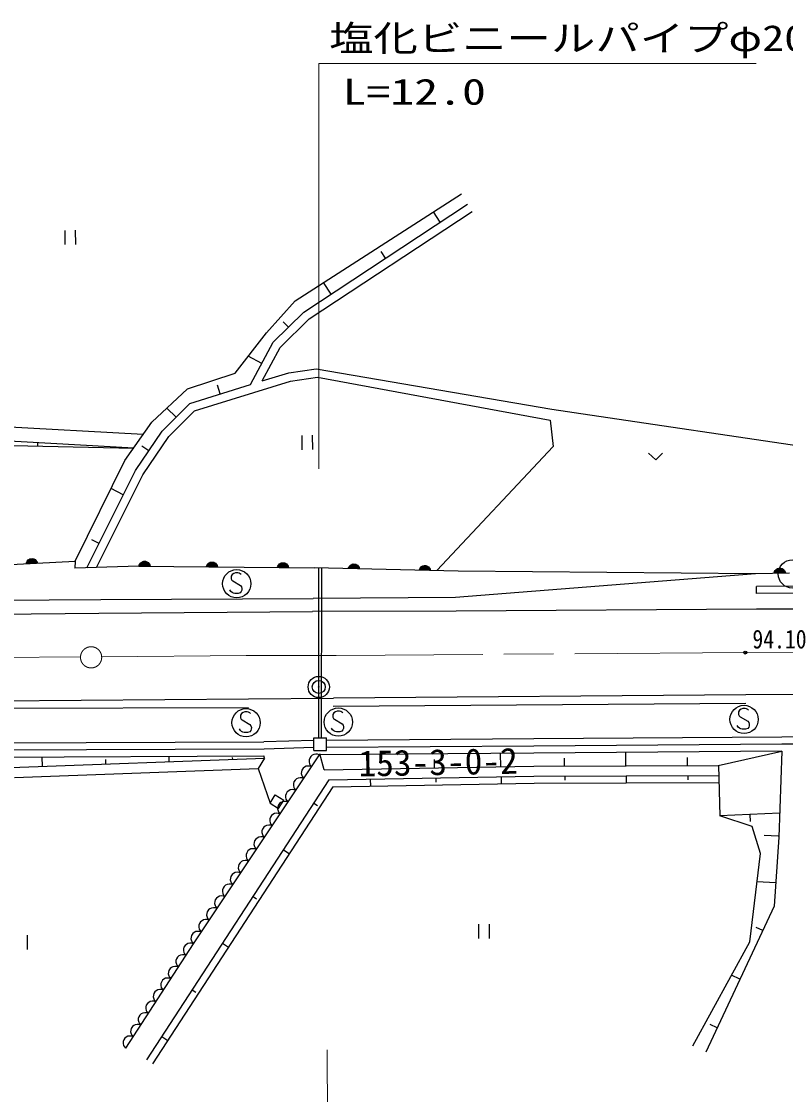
# Model space of a CAD drawing. Units: millimetres, scale not verified. Extents: x 40000 to 680000, y 20000 to 380000.
# Drawn here: x 264150 to 317969, y 242869 to 318438 of the extents above; entities that cross this region are included whole.
import ezdxf
from ezdxf.enums import TextEntityAlignment as Align

# ---------------------------------------------------------------- set-up
doc = ezdxf.new("R2010")
doc.units = ezdxf.units.MM
doc.header["$LTSCALE"] = 1000
doc.linetypes.add('CHAIN', pattern=[18.5, 12, -1.5, 3.5, -1.5])
for name, color, linetype, lineweight in [('M-BGD', 7, 'Continuous', 25), ('M-BMK', 2, 'CHAIN', 13), ('M-BMK-SRVR', 3, 'Continuous', 25), ('M-STR-HTXT', 7, 'Continuous', 13)]:
    doc.layers.add(name, color=color, linetype=linetype, lineweight=lineweight)
doc.styles.add('ＭＳ ゴシック', font='')
doc.styles.get('ＭＳ ゴシック').set_extended_font_data('MS Gothic')

msp = doc.modelspace()

# ---------------------------------------------------------------- linework, layer by layer
at = {"layer": 'M-BGD'}
for p, q in [((283429, 298760), (295142, 306306)), ((284030, 297969), (295570, 305562)), ((284409, 297501), (295900, 305061)), ((293647, 304297), (293163, 305031)), ((267199, 303728), (267216, 302728)), ((267984, 302741), (267966, 303741)), ((289800, 301766), (289495, 302229)), ((285953, 299235), (285421, 300044)), ((281418, 296511), (283429, 298760)), ((281878, 295851), (284030, 297969)), ((282364, 295487), (284409, 297501)), ((282954, 296910), (282583, 297287)), ((279192, 293671), (281418, 296511)), ((280284, 292866), (281878, 295851)), ((281099, 293119), (282364, 295487)), ((281081, 294358), (280129, 294867)), ((282972, 293701), (284914, 293981)), ((284914, 293981), (301518, 291144)), ((275851, 292571), (279192, 293671)), ((281099, 293119), (282972, 293701)), ((283105, 293114), (284999, 293387)), ((284999, 293387), (301391, 290354)), ((273330, 290212), (275851, 292571)), ((276011, 291539), (280284, 292866)), ((276330, 291010), (283105, 293114)), ((278147, 292203), (277957, 292815)), ((274069, 289596), (276011, 291539)), ((275040, 290568), (274397, 291211)), ((274534, 289212), (276330, 291010)), ((301518, 291144), (304191, 290738)), ((271437, 287515), (273330, 290212)), ((301391, 290354), (301604, 288515)), ((304191, 290738), (319088, 288534)), ((258677, 290160), (272734, 289363)), ((272178, 286821), (274069, 289596)), ((258110, 288690), (272055, 288395)), ((258516, 289167), (272058, 288400)), ((265287, 288784), (265273, 288538)), ((272696, 286516), (274534, 289212)), ((283887, 289278), (283905, 288279)), ((284672, 288292), (284655, 289292)), ((273124, 288209), (272637, 288540)), ((301604, 288515), (293401, 279764)), ((267942, 280439), (271437, 287515)), ((268758, 279965), (272178, 286821)), ((269440, 279988), (272696, 286516)), ((271323, 285107), (270460, 285537)), ((269613, 281679), (269104, 281933)), ((256831, 279835), (267942, 280439)), ((265237, 280392), (264518, 280353)), ((264546, 280404), (265203, 280440)), ((265164, 280488), (264583, 280456)), ((264628, 280509), (265111, 280535)), ((265015, 280580), (264717, 280564)), ((267942, 280439), (267917, 279936)), ((272968, 280384), (272670, 280388)), ((264501, 280302), (265260, 280343)), ((272417, 280090), (267898, 279936)), ((272417, 280090), (284770, 279957)), ((272438, 280140), (273198, 280132)), ((273178, 280182), (272458, 280190)), ((272489, 280240), (273147, 280232)), ((273111, 280283), (272529, 280289)), ((272578, 280339), (273062, 280333)), ((277188, 280089), (277948, 280080)), ((277928, 280131), (277208, 280138)), ((277239, 280188), (277897, 280181)), ((277862, 280231), (277280, 280238)), ((277328, 280287), (277812, 280282)), ((277719, 280333), (277421, 280336)), ((282188, 280035), (282948, 280026)), ((282928, 280077), (282208, 280084)), ((282239, 280134), (282897, 280127)), ((282861, 280177), (282279, 280184)), ((282328, 280233), (282812, 280228)), ((282718, 280279), (282420, 280282)), ((294904, 279731), (284770, 279957)), ((285089, 267998), (285101, 279972)), ((285289, 267998), (285301, 279972)), ((287187, 279953), (287947, 279936)), ((287928, 279986), (287209, 280002)), ((287240, 280052), (287898, 280037)), ((287863, 280088), (287281, 280101)), ((287330, 280150), (287814, 280139)), ((287721, 280191), (287423, 280198)), ((292186, 279841), (292946, 279824)), ((292927, 279875), (292207, 279891)), ((292238, 279940), (292896, 279925)), ((292861, 279976), (292280, 279989)), ((292329, 280038), (292813, 280027)), ((292720, 280079), (292422, 280086)), ((315855, 279540), (294904, 279731)), ((317184, 279652), (317944, 279648)), ((317925, 279698), (317205, 279702)), ((317235, 279752), (317893, 279748)), ((317857, 279798), (317275, 279802)), ((317324, 279851), (317808, 279849)), ((317714, 279899), (317416, 279901)), ((315849, 279538), (294715, 277875)), ((318239, 279596), (315849, 279538)), ((323630, 278689), (315928, 278658)), ((315930, 278158), (315928, 278658)), ((323645, 278189), (315930, 278158)), ((242823, 277559), (269746, 277738)), ((269746, 277738), (284695, 277803)), ((294715, 277875), (284695, 277803)), ((242419, 276532), (269610, 276766)), ((269610, 276766), (284661, 276889)), ((294780, 276905), (284661, 276889)), ((315935, 277045), (294780, 276905)), ((329266, 277092), (315935, 277045)), ((252864, 270522), (280141, 270745)), ((280141, 270745), (286137, 270787)), ((315174, 271027), (286137, 270787)), ((324523, 271072), (315174, 271027)), ((258829, 270055), (280134, 270131)), ((315164, 270406), (286101, 270188)), ((258878, 267620), (281220, 267719)), ((281220, 267721), (284739, 267829)), ((284739, 267997), (285639, 267999)), ((284740, 267097), (284739, 267997)), ((285640, 267099), (285639, 267999)), ((300229, 267908), (285639, 267802)), ((317711, 268042), (300229, 267908)), ((317715, 267542), (300232, 267408)), ((323775, 268064), (317710, 268042)), ((323769, 267564), (317712, 267542)), ((258874, 267120), (281235, 267221)), ((285126, 266798), (276244, 253491)), ((281235, 267221), (284740, 267329)), ((284740, 267097), (285640, 267099)), ((300236, 266908), (285126, 266798)), ((285476, 265730), (285169, 266863)), ((300232, 267408), (285640, 267302)), ((288598, 265785), (288580, 266823)), ((297911, 265947), (297894, 266891)), ((317719, 267042), (300236, 266908)), ((306730, 266016), (306726, 266958)), ((313222, 266044), (317719, 267042)), ((317719, 267042), (317494, 260999)), ((258876, 266620), (281225, 266719)), ((263404, 265898), (281260, 266549)), ((265636, 265979), (265612, 266650)), ((270100, 266142), (270089, 266459)), ((274564, 266305), (274550, 266690)), ((279028, 266467), (279023, 266613)), ((281260, 266549), (280828, 265833)), ((281260, 266549), (281225, 266719)), ((293254, 265866), (293244, 266461)), ((300239, 265988), (313252, 266045)), ((302403, 265997), (302400, 266554)), ((311058, 266035), (311056, 266609)), ((313252, 266045), (313331, 262498)), ((263661, 265207), (280828, 265833)), ((280828, 265833), (281658, 263388)), ((285476, 265730), (300239, 265988)), ((285809, 265036), (300246, 265288)), ((297941, 265248), (297949, 264748)), ((300246, 265288), (313255, 265345)), ((302414, 265297), (302416, 264997)), ((306751, 265316), (306753, 264816)), ((311087, 265335), (311089, 265035)), ((285809, 265036), (272968, 245315)), ((286083, 264541), (273387, 245042)), ((286083, 264541), (300252, 264788)), ((288718, 265087), (288727, 264587)), ((293329, 265167), (293335, 264867)), ((300252, 264788), (313258, 264845)), ((281658, 263388), (282028, 263982)), ((282028, 263982), (282622, 263611)), ((281658, 263388), (282252, 263018)), ((282252, 263018), (282622, 263611)), ((284739, 263393), (284991, 263229)), ((317557, 262695), (313331, 262498)), ((315609, 261735), (313331, 262498)), ((315444, 262596), (315467, 262105)), ((316205, 259855), (315609, 261735)), ((317461, 261056), (316461, 261115)), ((317494, 260999), (317173, 256139)), ((282599, 260106), (283018, 259833)), ((315465, 253634), (316205, 259855)), ((317269, 257778), (315967, 257855)), ((280459, 256819), (280710, 256655)), ((317173, 256139), (312349, 245858)), ((296339, 254858), (296339, 253858)), ((297107, 253859), (297106, 254859)), ((264584, 253093), (264583, 254093)), ((316369, 254426), (315909, 254642)), ((276244, 253491), (271469, 246142)), ((278319, 253532), (278738, 253259)), ((311442, 246308), (315465, 253634)), ((314761, 250999), (314170, 251276)), ((276179, 250245), (276430, 250082)), ((313153, 247572), (312668, 247799)), ((274038, 246959), (274457, 246686))]:
    msp.add_line(p, q, dxfattribs=at)
for points in [[(308314, 288029), (308822, 287565), (309314, 288046)], [(279619, 279488), (279564, 279548), (279489, 279583), (279384, 279603), (279229, 279603), (279099, 279568), (278989, 279493), (278925, 279383), (278920, 279268), (278925, 279193), (278965, 279093), (279035, 279038), (279580, 278723), (279640, 278633), (279680, 278508), (279670, 278388), (279635, 278293), (279565, 278203), (279410, 278158), (279180, 278158), (279080, 278173), (278985, 278218), (278905, 278293), (278835, 278408)], [(280283, 269699), (280228, 269759), (280153, 269794), (280048, 269814), (279893, 269814), (279763, 269779), (279653, 269704), (279588, 269594), (279583, 269479), (279588, 269404), (279628, 269304), (279698, 269249), (280243, 268934), (280303, 268844), (280343, 268719), (280334, 268599), (280299, 268504), (280229, 268414), (280074, 268369), (279844, 268369), (279744, 268384), (279649, 268429), (279569, 268504), (279499, 268619)], [(286780, 269747), (286725, 269807), (286650, 269841), (286545, 269861), (286390, 269861), (286260, 269826), (286150, 269751), (286085, 269641), (286080, 269526), (286085, 269451), (286125, 269351), (286195, 269296), (286740, 268982), (286800, 268892), (286840, 268767), (286830, 268647), (286795, 268552), (286725, 268462), (286570, 268416), (286340, 268416), (286240, 268431), (286145, 268476), (286065, 268551), (285995, 268666)], [(315357, 269930), (315302, 269990), (315227, 270025), (315122, 270045), (314967, 270044), (314837, 270009), (314727, 269934), (314662, 269824), (314657, 269709), (314662, 269634), (314702, 269534), (314772, 269479), (315318, 269165), (315378, 269075), (315418, 268950), (315408, 268830), (315373, 268735), (315303, 268645), (315148, 268600), (314918, 268599), (314818, 268614), (314723, 268659), (314643, 268734), (314573, 268849)], [(285126, 266798), (285009, 266831), (284895, 266835), (284749, 266815), (284638, 266757), (284542, 266680), (284456, 266551), (284422, 266432), (284411, 266308), (284448, 266166), (284497, 266064), (284571, 265966)], [(284571, 265966), (284454, 265999), (284340, 266003), (284194, 265983), (284083, 265925), (283987, 265848), (283901, 265719), (283867, 265601), (283856, 265476), (283893, 265334), (283942, 265232), (284016, 265135)], [(284016, 265135), (283899, 265167), (283785, 265172), (283639, 265152), (283528, 265093), (283432, 265017), (283346, 264888), (283312, 264769), (283300, 264644), (283338, 264502), (283387, 264400), (283460, 264303)], [(283460, 264303), (283344, 264336), (283230, 264340), (283084, 264320), (282973, 264262), (282877, 264185), (282791, 264056), (282757, 263937), (282745, 263813), (282783, 263670), (282832, 263568), (282905, 263471)], [(282905, 263471), (282789, 263504), (282675, 263508), (282529, 263488), (282418, 263430), (282322, 263353), (282236, 263224), (282201, 263106), (282190, 262981), (282228, 262839), (282277, 262737), (282350, 262640)], [(282350, 262640), (282234, 262672), (282119, 262677), (281974, 262656), (281863, 262598), (281766, 262521), (281680, 262392), (281646, 262274), (281635, 262149), (281673, 262007), (281722, 261905), (281795, 261808)], [(281795, 261808), (281679, 261841), (281564, 261845), (281419, 261825), (281308, 261767), (281211, 261690), (281125, 261561), (281091, 261442), (281080, 261317), (281118, 261175), (281167, 261073), (281240, 260976)], [(281240, 260976), (281124, 261009), (281009, 261013), (280864, 260993), (280753, 260935), (280656, 260858), (280570, 260729), (280536, 260611), (280525, 260486), (280562, 260344), (280612, 260242), (280685, 260145)], [(280685, 260145), (280569, 260177), (280454, 260181), (280309, 260161), (280198, 260103), (280101, 260026), (280015, 259897), (279981, 259779), (279970, 259654), (280007, 259512), (280057, 259410), (280130, 259313)], [(280130, 259313), (280014, 259345), (279899, 259350), (279754, 259330), (279643, 259271), (279546, 259195), (279460, 259066), (279426, 258947), (279415, 258822), (279452, 258680), (279501, 258578), (279575, 258481)], [(279575, 258481), (279458, 258514), (279344, 258518), (279198, 258498), (279087, 258440), (278991, 258363), (278905, 258234), (278871, 258115), (278860, 257991), (278897, 257848), (278946, 257747), (279020, 257649)], [(279020, 257649), (278903, 257682), (278789, 257686), (278643, 257666), (278532, 257608), (278436, 257531), (278350, 257402), (278316, 257284), (278305, 257159), (278342, 257017), (278391, 256915), (278465, 256818)], [(278465, 256818), (278348, 256850), (278234, 256855), (278088, 256835), (277977, 256776), (277881, 256699), (277795, 256571), (277761, 256452), (277750, 256327), (277787, 256185), (277836, 256083), (277910, 255986)], [(277910, 255986), (277793, 256019), (277679, 256023), (277533, 256003), (277422, 255945), (277326, 255868), (277240, 255739), (277206, 255620), (277195, 255496), (277232, 255353), (277281, 255251), (277355, 255154)], [(277355, 255154), (277238, 255187), (277124, 255191), (276978, 255171), (276867, 255113), (276771, 255036), (276685, 254907), (276651, 254789), (276640, 254664), (276677, 254522), (276726, 254420), (276800, 254323)], [(276800, 254323), (276683, 254355), (276569, 254359), (276423, 254339), (276312, 254281), (276216, 254204), (276130, 254075), (276096, 253957), (276084, 253832), (276122, 253690), (276171, 253588), (276244, 253491)], [(276244, 253491), (276131, 253521), (276019, 253524), (275878, 253503), (275770, 253445), (275677, 253369), (275595, 253242), (275563, 253126), (275554, 253005), (275592, 252867), (275641, 252768), (275714, 252674)], [(275714, 252674), (275600, 252705), (275489, 252707), (275347, 252686), (275240, 252628), (275147, 252552), (275065, 252426), (275033, 252310), (275023, 252188), (275062, 252050), (275111, 251951), (275183, 251858)], [(275183, 251858), (275070, 251888), (274958, 251891), (274817, 251870), (274709, 251812), (274616, 251736), (274534, 251609), (274502, 251493), (274493, 251372), (274531, 251234), (274580, 251135), (274653, 251041)], [(274653, 251041), (274539, 251072), (274427, 251074), (274286, 251053), (274179, 250995), (274086, 250919), (274003, 250792), (273972, 250677), (273962, 250555), (274000, 250417), (274050, 250318), (274122, 250225)], [(274122, 250225), (274008, 250255), (273897, 250258), (273755, 250237), (273648, 250179), (273555, 250102), (273473, 249976), (273441, 249860), (273432, 249738), (273470, 249600), (273519, 249502), (273592, 249408)], [(273592, 249408), (273478, 249438), (273366, 249441), (273225, 249420), (273117, 249362), (273024, 249286), (272942, 249159), (272911, 249043), (272901, 248922), (272939, 248784), (272988, 248685), (273061, 248591)], [(273061, 248591), (272947, 248622), (272836, 248625), (272694, 248603), (272587, 248545), (272494, 248469), (272412, 248343), (272380, 248227), (272371, 248105), (272409, 247967), (272458, 247869), (272530, 247775)], [(272530, 247775), (272417, 247805), (272305, 247808), (272164, 247787), (272056, 247729), (271963, 247653), (271881, 247526), (271849, 247410), (271840, 247289), (271878, 247151), (271927, 247052), (272000, 246958)], [(272000, 246958), (271886, 246989), (271775, 246991), (271633, 246970), (271526, 246912), (271433, 246836), (271351, 246710), (271319, 246594), (271309, 246472), (271348, 246334), (271397, 246235), (271469, 246142)]]:
    msp.add_lwpolyline(points, dxfattribs=at)
for points in [[(264484, 280251), (264511, 280344), (264552, 280425), (264626, 280517), (264711, 280569), (264803, 280604), (264927, 280611), (265022, 280586), (265113, 280543), (265195, 280460), (265248, 280384), (265283, 280294)], [(272417, 280090), (272450, 280182), (272497, 280259), (272576, 280347), (272664, 280394), (272759, 280423), (272883, 280421), (272976, 280390), (273064, 280341), (273141, 280252), (273188, 280174), (273217, 280082)], [(277167, 280039), (277200, 280131), (277247, 280208), (277326, 280295), (277415, 280342), (277509, 280371), (277633, 280370), (277727, 280339), (277814, 280290), (277891, 280201), (277938, 280123), (277967, 280030)], [(282167, 279985), (282200, 280076), (282247, 280154), (282326, 280241), (282414, 280288), (282509, 280317), (282633, 280316), (282726, 280285), (282814, 280236), (282891, 280147), (282938, 280068), (282967, 279976)], [(287166, 279903), (287200, 279994), (287248, 280071), (287328, 280158), (287417, 280204), (287512, 280232), (287636, 280229), (287729, 280197), (287816, 280147), (287892, 280057), (287938, 279978), (287966, 279885)], [(292165, 279792), (292199, 279883), (292247, 279960), (292327, 280046), (292416, 280092), (292511, 280120), (292634, 280117), (292728, 280085), (292815, 280035), (292891, 279946), (292937, 279866), (292965, 279774)], [(317164, 279602), (317197, 279694), (317243, 279772), (317322, 279859), (317410, 279907), (317504, 279936), (317628, 279936), (317722, 279905), (317810, 279857), (317887, 279768), (317935, 279690), (317964, 279598)]]:
    msp.add_lwpolyline(points, close=True, dxfattribs=at)
for centre, radius in [((318449, 279530), 995), ((279310, 278843), 995), ((315136, 273987), 99.5), ((315136, 273987), 3), ((279973, 269054), 995), ((286470, 269101), 995), ((315048, 269284), 995)]:
    msp.add_circle(centre, radius, dxfattribs=at)
at = {"layer": 'M-BMK'}
for p, q in [((268305, 273691), (252352, 273566)), ((279983, 273782), (269803, 273702)), ((286323, 273793), (279983, 273782)), ((315136, 273987), (286323, 273793)), ((324423, 274052), (315136, 273987))]:
    msp.add_line(p, q, dxfattribs=at)
msp.add_circle((269055, 273658), 746, dxfattribs=at)
at = {"layer": 'M-BMK-SRVR'}
for radius in [746, 458, 22.5]:
    msp.add_circle((285090, 271571), radius, dxfattribs=at)
at = {"layer": 'M-STR-HTXT'}
for p, q in [((285092, 315471), (315908, 315487)), ((285092, 315471), (285107, 286941)), ((285693, 246006), (285701, 230233))]:
    msp.add_line(p, q, dxfattribs=at)

# ---------------------------------------------------------------- texts
at = {"layer": 'M-BGD', "style": 'ＭＳ ゴシック', "width": 0.85}
msp.add_text('94.10', height=1320, rotation=0.03, dxfattribs=at).set_placement((315636, 273887), align=Align.BOTTOM_LEFT)
at = {"layer": 'M-BMK-SRVR', "style": 'ＭＳ ゴシック'}
msp.add_text('153-3-0-2', height=1833, rotation=1, dxfattribs=at).set_placement((287910, 264719), align=Align.BOTTOM_LEFT)
at = {"layer": 'M-STR-HTXT', "style": 'ＭＳ ゴシック'}
for s, width, p in [('塩化ビニールパイプφ200', 1.25, (285823, 315782)), ('L=12.0', 1.35, (286766, 312020))]:
    msp.add_text(s, height=1833, rotation=0.03, dxfattribs=dict(at, width=width)).set_placement(p, align=Align.BOTTOM_LEFT)

doc.saveas('drawing.dxf')
